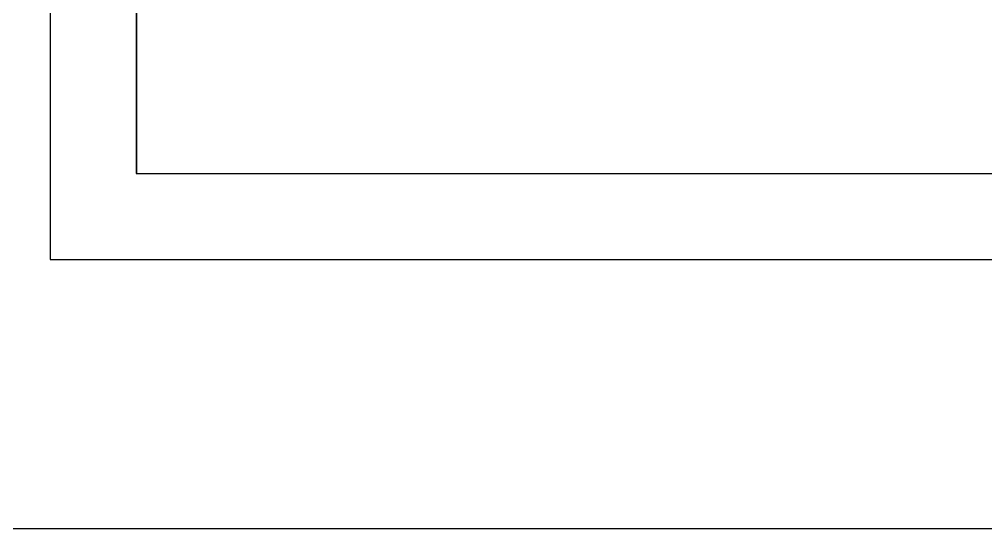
# Model space of a CAD drawing. Header units: inches. Extents: x -0.3 to 32.3, y -27.3 to 12.1.
# Drawn here: x 20.981 to 23.23, y -21.285 to -20.098 of the extents above; entities that cross this region are included whole.
import ezdxf

# ---------------------------------------------------------------- set-up
doc = ezdxf.new("R2010")
doc.units = ezdxf.units.IN
doc.header["$MEASUREMENT"] = 0

msp = doc.modelspace()

# ---------------------------------------------------------------- linework, layer by layer
at = {"lineweight": 30}
for p, q in [((21.053, -10.6578), (21.053, -20.6578)), ((21.253, -10.6578), (21.253, -20.4578)), ((21.2535, -10.6578), (21.2537, -20.4578)), ((21.253, -20.4578), (30.803, -20.4578)), ((21.053, -20.6578), (31.003, -20.6578))]:
    msp.add_line(p, q, dxfattribs=at)
msp.add_lwpolyline([(18.2609, 12.0746), (32.2936, 12.0746), (32.2936, -21.2848), (18.2609, -21.2848)], close=True)

doc.saveas('drawing.dxf')
